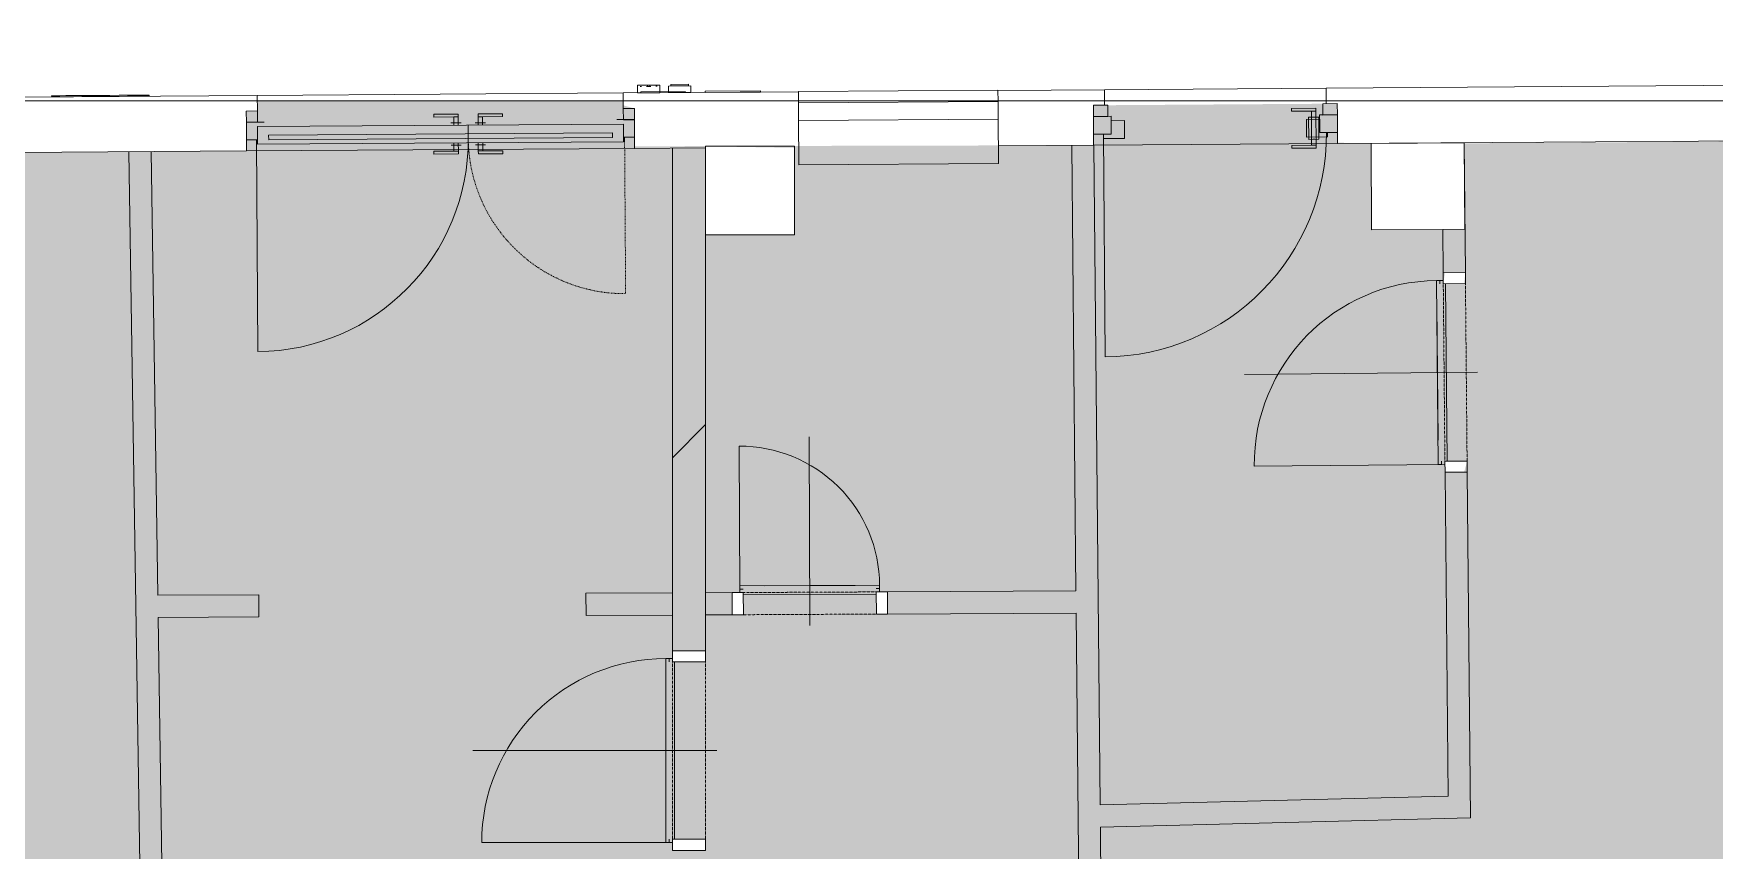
# Model space of a CAD drawing. Header units: millimetres. Extents: x 46521 to 257780, y -45352 to 20466.
# Drawn here: x 164156 to 171736, y -13752 to -10069 of the extents above; entities that cross this region are included whole.
import ezdxf

# ---------------------------------------------------------------- set-up
doc = ezdxf.new("R2010")
doc.units = ezdxf.units.MM
doc.linetypes.add('Čerchovaná se dvěma tečkami', pattern=[2.59, 1, -0.53, 0, -0.53, 0, -0.53])
doc.linetypes.add('Čárkovaná', pattern=[6.35, 3.175, -3.175])
for name, color, linetype, lineweight in [('A-DETL-GENF', 92, 'Continuous', 13), ('A-DETL-THIN', 151, 'Continuous', 13), ('A-DOOR', 31, 'Continuous', 13), ('A-DOOR-FRAM', 31, 'Continuous', 25), ('A-FLOR', 192, 'Continuous', 13), ('A-GENM', 13, 'Continuous', 13), ('A-GLAZ', 151, 'Continuous', 13), ('A-GLAZ-SILL', 1, 'Continuous', 9), ('A-WALL', 113, 'Continuous', 13), ('A-WALL-PATT', 111, 'Continuous', 35), ('S-COLS', 52, 'Continuous', 13)]:
    doc.layers.add(name, color=color, linetype=linetype, lineweight=lineweight)
pattern_1 = [(45, (128107, 0), (-4242.6, 4242.6), [])]
pattern_2 = [(45, (128107, 0), (-7184.2, 7184.2), []), (45, (130981, 0), (-7184.2, 7184.2), []), (45, (136728, 0), (-4310.5, 10058), [4064, -2032, 67.1, -1964.9])]

# ---------------------------------------------------------------- blocks, each defined once
blk = doc.blocks.new('DVERE_1k_oblozka - DD03_01_800x1970_koupelna-1549493-Mapka _ závislý 8')
at = {"layer": 'A-DOOR', "lineweight": 9}
for p, q in [((-415, 72.1), (-415, 932.1)), ((0, -127.9), (0, 972.1)), ((415, 102.1), (-415, 102.1)), ((-415, 102.1), (-415, 87.1)), ((-415, 87.1), (-400, 87.1)), ((305, 102.1), (-305, 102.1)), ((400, 87.1), (415, 87.1)), ((415, 87.1), (415, 102.1)), ((415, 102.1), (415, 72.1)), ((-400, 72.1), (-450, 72.1)), ((-450, 72.1), (-450, -77.9)), ((-400, -77.9), (-400, 72.1)), ((-400, 62.1), (400, 62.1)), ((450, 72.1), (400, 72.1)), ((400, 72.1), (400, -77.9)), ((450, -77.9), (450, 72.1)), ((-450, -77.9), (-400, -77.9)), ((400, -77.9), (450, -77.9))]:
    blk.add_line(p, q, dxfattribs=at)
at = {"layer": 'A-DOOR', "linetype": 'Čerchovaná se dvěma tečkami', "lineweight": 9}
for p, q in [((-400, 72.1), (400, 72.1)), ((-400, -77.9), (400, -77.9))]:
    blk.add_line(p, q, dxfattribs=at)
at = {"layer": 'A-DOOR', "lineweight": 9}
blk.add_arc((-415, 102.1), 830, 360, 90, dxfattribs=at)
at = {"layer": 'A-DOOR-FRAM', "lineweight": 9}
for p, q in [((-400, 72.1), (-450, 72.1)), ((-400, -77.9), (-400, 72.1)), ((400, 72.1), (400, -77.9)), ((400, 72.1), (450, 72.1)), ((-450, -77.9), (-400, -77.9)), ((450, -77.9), (400, -77.9))]:
    blk.add_line(p, q, dxfattribs=at)
blk = doc.blocks.new('OKNO_1k_nadsvetlik - OKNO_1k_nadsvetlik_900 x 1500-1969459-Mapka _ závislý 8')
at = {"layer": 'A-GLAZ', "lineweight": 9}
for p, q in [((-450, 126), (450, 126)), ((-450, 75), (-450, 126)), ((450, 126), (450, 75)), ((450, 75), (-450, 75)), ((-450, 75), (450, 75)), ((-450, -5), (-450, 75)), ((450, 75), (450, -5)), ((450, -5), (-450, -5))]:
    blk.add_line(p, q, dxfattribs=at)
blk = doc.blocks.new('parapet s nosem_vnitní - parapet s nosem_vnitní-V88-Mapka _ závislý 8')
at = {"layer": 'A-GENM', "lineweight": 9}
for p, q in [((-450, -190), (-450, 0)), ((450, 0), (450, -190)), ((-450, -190), (-450, -200)), ((-450, -200), (450, -200)), ((-450, -200), (450, -200)), ((450, -200), (450, -190))]:
    blk.add_line(p, q, dxfattribs=at)
blk = doc.blocks.new('DVERE_1k_oblozka - DD03_01_600x1970_koupelna-1549500-Mapka _ závislý 8')
at = {"layer": 'A-DOOR', "lineweight": 9}
for p, q in [((-315, 47.1), (-315, 707.1)), ((0, -102.9), (0, 747.1)), ((315, 77.1), (-315, 77.1)), ((-315, 77.1), (-315, 62.1)), ((205, 77.1), (-205, 77.1)), ((315, 62.1), (315, 77.1)), ((315, 77.1), (315, 47.1)), ((-300, 47.1), (-350, 47.1)), ((-350, 47.1), (-350, -52.9)), ((-315, 62.1), (-300, 62.1)), ((-300, -52.9), (-300, 47.1)), ((-300, 37.1), (300, 37.1)), ((300, 62.1), (315, 62.1)), ((350, 47.1), (300, 47.1)), ((300, 47.1), (300, -52.9)), ((350, -52.9), (350, 47.1)), ((-350, -52.9), (-300, -52.9)), ((300, -52.9), (350, -52.9))]:
    blk.add_line(p, q, dxfattribs=at)
at = {"layer": 'A-DOOR', "linetype": 'Čerchovaná se dvěma tečkami', "lineweight": 9}
for p, q in [((-300, 47.1), (300, 47.1)), ((-300, -52.9), (300, -52.9))]:
    blk.add_line(p, q, dxfattribs=at)
at = {"layer": 'A-DOOR', "lineweight": 9}
blk.add_arc((-315, 77.1), 630, 360, 90, dxfattribs=at)
at = {"layer": 'A-DOOR-FRAM', "lineweight": 9}
for p, q in [((-300, 47.1), (-350, 47.1)), ((-300, -52.9), (-300, 47.1)), ((300, 47.1), (300, -52.9)), ((300, 47.1), (350, 47.1)), ((-350, -52.9), (-300, -52.9)), ((350, -52.9), (300, -52.9))]:
    blk.add_line(p, q, dxfattribs=at)
blk = doc.blocks.new('OKNO_dvere vchod_2kvstuphlav - ON09_21_vstupni dvere obj_1750_2400_OO_Al-2030626-Mapka _ závislý 8')
at = {"layer": 'A-GLAZ', "lineweight": 9}
for p, q in [((-990.3, 55), (-1040.3, 55)), ((-1040.3, 55), (-1040.3, 4)), ((-960.3, 5), (-1040.3, 5)), ((-1040.3, 5), (-1040.3, -75)), ((-1040.3, 4), (-990.3, 4)), ((-990.3, 4), (-990.3, 55)), ((-195.3, 35), (-85.3, 35)), ((-85.3, 35), (-195.3, 35)), ((-195.3, 22), (-195.3, 35)), ((-195.3, 35), (-195.3, 22)), ((-195.3, 22), (-85.3, 22)), ((-85.3, 22), (-195.3, 22)), ((-105.3, 22), (-105.3, -15)), ((-85.3, 22), (-105.3, 22)), ((-85.3, 22), (-105.3, 22)), ((-85.3, 35), (-85.3, 22)), ((-85.3, 35), (-85.3, 22)), ((-85.3, -15), (-85.3, 22)), ((114.7, 35), (4.7, 35)), ((4.7, 35), (114.7, 35)), ((4.7, 22), (4.7, 35)), ((4.7, 22), (4.7, 35)), ((114.7, 22), (4.7, 22)), ((4.7, 22), (114.7, 22)), ((4.7, 22), (4.7, -15)), ((24.7, 22), (4.7, 22)), ((24.7, 22), (4.7, 22)), ((24.7, -15), (24.7, 22)), ((114.7, 35), (114.7, 22)), ((114.7, 22), (114.7, 35)), ((709.7, 5), (629.7, 5)), ((709.7, 55), (659.7, 55)), ((659.7, 55), (659.7, 4)), ((659.7, 4), (709.7, 4)), ((709.7, 4), (709.7, 55)), ((709.7, -75), (709.7, 5)), ((-1040.3, -75), (-990.3, -75)), ((-995.3, -75), (-995.3, -95)), ((-995.3, -75), (-995.3, -1030)), ((-990.3, -95), (-990.3, -15)), ((659.7, -15), (-990.3, -15)), ((-940.3, -55), (-940.3, -75)), ((609.7, -55), (-940.3, -55)), ((-940.3, -75), (609.7, -75)), ((-72.3, -5), (-118.3, -5)), ((-72.3, -5), (-118.3, -5)), ((-72.3, -5), (-118.3, -5)), ((-72.3, -5), (-118.3, -5)), ((-99.3, -5), (-91.3, -5)), ((-99.3, -5), (-91.3, -5)), ((-40.3, -95), (-40.3, -15)), ((37.7, -5), (-8.3, -5)), ((37.7, -5), (-8.3, -5)), ((37.7, -5), (-8.3, -5)), ((37.7, -5), (-8.3, -5)), ((10.7, -5), (18.7, -5)), ((10.7, -5), (18.7, -5)), ((609.7, -75), (609.7, -55)), ((659.7, -95), (659.7, -15)), ((659.7, -75), (709.7, -75)), ((664.7, -95), (664.7, -75)), ((-990.3, -95), (659.7, -95)), ((-195.3, -132), (-85.3, -132)), ((-85.3, -132), (-195.3, -132)), ((-195.3, -132), (-195.3, -145)), ((-195.3, -145), (-195.3, -132)), ((-195.3, -145), (-85.3, -145)), ((-85.3, -145), (-195.3, -145)), ((-118.3, -105), (-72.3, -105)), ((-118.3, -105), (-72.3, -105)), ((-118.3, -105), (-72.3, -105)), ((-118.3, -105), (-72.3, -105)), ((-105.3, -95), (-105.3, -132)), ((-105.3, -132), (-85.3, -132)), ((-105.3, -132), (-85.3, -132)), ((-91.3, -105), (-99.3, -105)), ((-91.3, -105), (-99.3, -105)), ((-85.3, -132), (-85.3, -95)), ((-85.3, -132), (-85.3, -145)), ((-85.3, -132), (-85.3, -145)), ((-8.3, -105), (37.7, -105)), ((-8.3, -105), (37.7, -105)), ((-8.3, -105), (37.7, -105)), ((-8.3, -105), (37.7, -105)), ((4.7, -95), (4.7, -132)), ((114.7, -132), (4.7, -132)), ((4.7, -132), (114.7, -132)), ((4.7, -145), (4.7, -132)), ((4.7, -145), (4.7, -132)), ((4.7, -132), (24.7, -132)), ((4.7, -132), (24.7, -132)), ((114.7, -145), (4.7, -145)), ((4.7, -145), (114.7, -145)), ((18.7, -105), (10.7, -105)), ((18.7, -105), (10.7, -105)), ((24.7, -132), (24.7, -95)), ((114.7, -145), (114.7, -132)), ((114.7, -132), (114.7, -145))]:
    blk.add_line(p, q, dxfattribs=at)
at = {"layer": 'A-GLAZ', "linetype": 'Čárkovaná', "lineweight": 9}
blk.add_line((664.7, -75), (664.7, -780), dxfattribs=at)
at = {"layer": 'A-GLAZ', "lineweight": 9}
blk.add_arc((-995.3, -75), 955, 270, 360, dxfattribs=at)
at = {"layer": 'A-GLAZ', "linetype": 'Čárkovaná', "lineweight": 9}
blk.add_arc((664.7, -75), 705, 180, 270, dxfattribs=at)
at = {"layer": 'A-GLAZ-SILL'}
blk.add_line((-1040.3, -125), (709.7, -125), dxfattribs=at)
blk = doc.blocks.new('OKNO_dvere vchod_1k_nadsvetlik - vstupni dvere 1100_2435 2 2-1390910-Mapka _ závislý 8')
at = {"layer": 'A-GLAZ', "lineweight": 9}
for p, q in [((-975.3, 55), (-1040.3, 55)), ((-1040.3, 55), (-1040.3, 4)), ((-1040.3, 5), (-1040.3, -75)), ((-960.3, 5), (-1040.3, 5)), ((-1040.3, 4), (-975.3, 4)), ((-975.3, 4), (-975.3, 55)), ((-960.3, -75), (-960.3, 5)), ((-147.3, 35), (-37.3, 35)), ((-37.3, 35), (-147.3, 35)), ((-147.3, 22), (-147.3, 35)), ((-147.3, 35), (-147.3, 22)), ((-147.3, 22), (-37.3, 22)), ((-37.3, 22), (-147.3, 22)), ((-57.3, 22), (-57.3, -132)), ((-37.3, 22), (-57.3, 22)), ((-37.3, 22), (-57.3, 22)), ((-37.3, 35), (-37.3, 22)), ((-37.3, 35), (-37.3, 22)), ((-37.3, -132), (-37.3, 22)), ((59.7, 5), (-20.3, 5)), ((-20.3, 5), (-20.3, -75)), ((59.7, 55), (-5.3, 55)), ((-5.3, 55), (-5.3, 4)), ((-5.3, 4), (59.7, 4)), ((59.7, 4), (59.7, 55)), ((59.7, -75), (59.7, 5)), ((-1040.3, -75), (-960.3, -75)), ((-995.3, -75), (-995.3, -1080)), ((-960.4, -75), (-995.3, -75)), ((-995.3, -75), (-995.3, -95)), ((-960.3, -15), (-960.4, -75)), ((-900.3, -15), (-960.3, -15)), ((-900.3, -95), (-900.3, -15)), ((-20.3, -15), (-80.3, -15)), ((-80.3, -15), (-80.3, -95)), ((-70.3, -5), (-70.3, -105)), ((-24.3, -5), (-70.3, -5)), ((-24.3, -5), (-70.3, -5)), ((-24.3, -5), (-70.3, -5)), ((-24.3, -5), (-70.3, -5)), ((-51.3, -5), (-43.3, -5)), ((-51.3, -5), (-43.3, -5)), ((-24.3, -105), (-24.3, -5)), ((-20.3, -75), (-20.3, -15)), ((14.7, -75), (-20.3, -75)), ((-20.3, -75), (59.7, -75)), ((14.7, -95), (14.7, -75)), ((-995.3, -95), (-900.3, -95)), ((-147.3, -132), (-37.3, -132)), ((-37.3, -132), (-147.3, -132)), ((-147.3, -132), (-147.3, -145)), ((-147.3, -145), (-147.3, -132)), ((-147.3, -145), (-37.3, -145)), ((-37.3, -145), (-147.3, -145)), ((-80.3, -95), (14.7, -95)), ((-70.3, -105), (-24.3, -105)), ((-70.3, -105), (-24.3, -105)), ((-70.3, -105), (-24.3, -105)), ((-70.3, -105), (-24.3, -105)), ((-57.3, -132), (-37.3, -132)), ((-57.3, -132), (-37.3, -132)), ((-43.3, -105), (-51.3, -105)), ((-43.3, -105), (-51.3, -105)), ((-37.3, -132), (-37.3, -145)), ((-37.3, -132), (-37.3, -145)), ((-24.3, -105), (-24.3, -76.3))]:
    blk.add_line(p, q, dxfattribs=at)
blk.add_arc((-995.3, -75), 1005, 270, 0, dxfattribs=at)
at = {"layer": 'A-GLAZ-SILL'}
blk.add_line((-1040.3, -125), (59.7, -125), dxfattribs=at)
blk = doc.blocks.new('Číslo popisné - ČP 4-1807394-Mapka _ závislý 8')
at = {"layer": 'A-GENM', "color": 21, "lineweight": 9}
for p, q in [((225, -125), (25, -125)), ((25, -125), (225, -125)), ((25, -125), (25, -130)), ((25, -125), (25, -130)), ((225, -130), (25, -130)), ((25, -130), (225, -130)), ((225, -130), (225, -125)), ((225, -125), (225, -130))]:
    blk.add_line(p, q, dxfattribs=at)
blk = doc.blocks.new('Číslo popisné 2 - ČP 1324-1807511-Mapka _ závislý 8')
at = {"layer": 'A-GENM', "color": 21, "lineweight": 9}
for p, q in [((275, -125), (25, -125)), ((25, -125), (275, -125)), ((25, -125), (25, -130)), ((25, -125), (25, -130)), ((275, -130), (25, -130)), ((25, -130), (275, -130)), ((275, -130), (275, -125)), ((275, -125), (275, -130))]:
    blk.add_line(p, q, dxfattribs=at)
blk = doc.blocks.new('Vypínač_venkovní - Typ 1-1807905-Mapka _ závislý 8')
at = {"layer": 'A-GENM', "color": 21, "lineweight": 9}
for p, q in [((25, 155), (125, 155)), ((125, 155), (25, 155)), ((25, 155), (25, 125)), ((25, 125), (25, 155)), ((35, 162), (35, 155)), ((35, 162), (35, 155)), ((115, 162), (35, 162)), ((35, 155), (115, 155)), ((115, 155), (35, 155)), ((115, 155), (115, 162)), ((115, 155), (115, 162)), ((125, 125), (125, 155)), ((125, 125), (125, 155)), ((25, 125), (125, 125)), ((125, 125), (25, 125))]:
    blk.add_line(p, q, dxfattribs=at)
blk = doc.blocks.new('Venkovní_zámek - Typ 1-1807838-Mapka _ závislý 8')
at = {"layer": 'A-GENM', "color": 21, "lineweight": 9}
for p, q in [((25, 159), (125, 159)), ((125, 159), (25, 159)), ((25, 159), (25, 125)), ((25, 125), (25, 159)), ((37, 159), (43, 159)), ((37, 159), (43, 159)), ((43, 154), (37, 154)), ((43, 154), (37, 154)), ((65, 159), (85, 159)), ((85, 154), (65, 154)), ((70, 159), (80, 159)), ((70, 159), (70, 154)), ((80, 154), (70, 154)), ((80, 154), (80, 159)), ((107, 159), (113, 159)), ((107, 159), (113, 159)), ((113, 154), (107, 154)), ((113, 154), (107, 154)), ((125, 125), (125, 159)), ((125, 125), (125, 159)), ((25, 125), (125, 125)), ((125, 125), (25, 125))]:
    blk.add_line(p, q, dxfattribs=at)
blk = doc.blocks.new('Úřad_městské_části_Praha_11 - Typ 1-1807749-Mapka _ závislý 8')
at = {"layer": 'A-GENM', "color": 21, "lineweight": 9}
for p, q in [((-95, 130), (-95, 125)), ((345, 125), (345, 130))]:
    blk.add_line(p, q, dxfattribs=at)
at = {"layer": 'A-GENM', "color": 21, "lineweight": 9, "flags": 128}
for points in [[(125, 130), (82.1, 130), (40.8, 130), (2.8, 130), (-30.6, 130), (-57.9, 130), (-78.3, 130), (-90.8, 130), (-95, 130), (-90.8, 130), (-78.3, 130), (-57.9, 130), (-30.6, 130), (2.8, 130), (40.8, 130), (82.1, 130), (125, 130)], [(125, 125), (82.1, 125), (40.8, 125), (2.8, 125), (-30.6, 125), (-57.9, 125), (-78.3, 125), (-90.8, 125), (-95, 125), (-90.8, 125), (-78.3, 125), (-57.9, 125), (-30.6, 125), (2.8, 125), (40.8, 125), (82.1, 125), (125, 125)], [(125, 130), (167.9, 130), (209.2, 130), (247.2, 130), (280.6, 130), (307.9, 130), (328.3, 130), (340.8, 130), (345, 130), (340.8, 130), (328.3, 130), (307.9, 130), (280.6, 130), (247.2, 130), (209.2, 130), (167.9, 130), (125, 130)], [(125, 125), (167.9, 125), (209.2, 125), (247.2, 125), (280.6, 125), (307.9, 125), (328.3, 125), (340.8, 125), (345, 125), (340.8, 125), (328.3, 125), (307.9, 125), (280.6, 125), (247.2, 125), (209.2, 125), (167.9, 125), (125, 125)]]:
    blk.add_lwpolyline(points, dxfattribs=at)
blk = doc.blocks.new('DVERE_1k_oblozka - DD03_01_800x1970_koupelna-V181-Mapka _ závislý 8')
at = {"layer": 'A-DOOR', "lineweight": 9}
for p, q in [((0, -102.9), (0, 947.1)), ((-415, 47.1), (-415, 907.1)), ((415, 77.1), (-415, 77.1)), ((-415, 77.1), (-415, 62.1)), ((305, 77.1), (-305, 77.1)), ((415, 62.1), (415, 77.1)), ((415, 77.1), (415, 62.1)), ((415, 77.1), (415, 47.1)), ((-400, 47.1), (-450, 47.1)), ((-450, 47.1), (-450, -52.9)), ((-415, 62.1), (-400, 62.1)), ((-400, 62.1), (-415, 62.1)), ((-400, -52.9), (-400, 47.1)), ((-400, 37.1), (400, 37.1)), ((400, 62.1), (415, 62.1)), ((450, 47.1), (400, 47.1)), ((400, 47.1), (400, -52.9)), ((450, -52.9), (450, 47.1)), ((-450, -52.9), (-400, -52.9)), ((400, -52.9), (450, -52.9))]:
    blk.add_line(p, q, dxfattribs=at)
at = {"layer": 'A-DOOR', "linetype": 'Čerchovaná se dvěma tečkami', "lineweight": 9}
for p, q in [((-400, 47.1), (400, 47.1)), ((-400, -52.9), (400, -52.9))]:
    blk.add_line(p, q, dxfattribs=at)
at = {"layer": 'A-DOOR', "lineweight": 9}
blk.add_arc((-415, 77.1), 830, 360, 90, dxfattribs=at)
at = {"layer": 'A-DOOR-FRAM', "lineweight": 9}
for p, q in [((-400, 47.1), (-450, 47.1)), ((-400, -52.9), (-400, 47.1)), ((400, 47.1), (400, -52.9)), ((400, 47.1), (450, 47.1)), ((-450, -52.9), (-400, -52.9)), ((450, -52.9), (400, -52.9))]:
    blk.add_line(p, q, dxfattribs=at)

msp = doc.modelspace()

# ---------------------------------------------------------------- hatches: boundary and pattern name
at = {"layer": 'A-DETL-GENF', "lineweight": 9}
h = msp.add_hatch(color=1, dxfattribs=at)
h.paths.add_polyline_path([(126821.7, -28962.3), (126821.7, -27933.8), (126651.7, -27933.8), (126651.7, -28962.3)])
h.paths.add_polyline_path([(139476.7, -28962.3), (144866.4, -28962.3), (144866.4, -27933.8), (139476.7, -27933.8), (139476.7, -28352.9)])
h.paths.add_polyline_path([(127071.7, -28962.3), (139176.7, -28962.3), (139176.7, -27933.8), (132916.7, -27933.8), (132916.7, -27115.5), (133056.7, -27115.5), (133056.7, -26157.5), (126901.7, -26157.5), (126901.7, -27300), (127356.7, -27300), (127356.7, -27933.8), (127071.7, -27933.8), (127071.7, -28937.8)])
h.paths.add_polyline_path([(173149.2, -17205.8), (173149.2, -17200.8), (172849.2, -17205.8)])
h.paths.add_polyline_path([(170141.2, -17205.8), (169331.6, -17205.8), (169331.6, -17625.8), (168931.6, -17625.8), (168931.6, -17205.8), (167186.6, -17205.8), (167186.6, -16585.8), (167586.6, -16585.8), (167586.6, -16955.8), (170219.2, -16955.8), (170219.2, -16555.8), (170619.2, -16555.8), (170619.2, -16955.8), (170461.2, -17200.8), (170141.2, -17200.8)])
h.paths.add_polyline_path([(170461.2, -17205.8), (170461.2, -17520.8), (170141.2, -17520.8), (170141.2, -17205.8), (170219.2, -17205.8)])
h.paths.add_polyline_path([(155740.7, -28812.5), (156955.8, -28812.5), (156955.8, -28417.5), (157355.8, -28417.5), (157355.8, -28812.5), (162950.4, -28812.5), (162950.4, -28514.7), (163050.4, -28514.7), (163050.4, -27156.7), (169370.7, -27156.7), (169370.7, -22765.8), (168955.7, -22765.8), (168955.7, -22732.3), (168866, -22732.3), (168866, -22382.3), (169370.7, -22365.8), (169370.7, -19232.3), (169620.7, -19232.3), (169620.7, -19829.6), (171710.7, -19829.6), (171710.7, -19579.6), (171760.7, -19579.6), (171760.7, -19829.6), (172560.7, -19829.6), (172560.7, -19579.6), (172610.7, -19579.6), (172610.7, -19829.6), (176844.2, -19829.6), (176844.2, -17205.8), (175896.7, -17205.8), (175896.7, -17500.8), (175596.7, -17500.8), (175596.7, -17205.8), (173149.2, -17205.8), (173149.2, -17500.8), (172849.2, -17500.8), (172849.2, -17205.8), (170464.3, -17200.8), (170619.2, -16955.8), (176194.2, -16955.8), (176194.2, -16583.6), (176594.2, -16583.6), (176594.2, -10920.5), (176194.2, -10920.5), (176194.2, -10523.2), (170607.2, -10563.9), (170607.2, -10951), (170189.8, -10951.7), (170187.2, -10563.9), (170036.4, -10561), (170035.2, -10384.9), (168935.2, -10392.4), (168935.2, -10572.4), (166866.4, -10577.1), (166865.3, -10406.4), (166815.2, -10392.4), (166814.8, -10372.1), (165165, -10372.1), (165164.8, -10417.9), (165115.3, -10418.2), (165116.5, -10598.2), (161594.2, -10622.1), (161594.2, -11022.1), (161194.2, -11022.1), (161194.2, -16631.1), (161614.2, -16631.1), (161614.2, -17172.1), (161194.2, -17172.1), (161194.2, -17584.7), (157386, -17584.7), (157386, -17934.7), (156886, -17934.7), (156886, -17584.7), (151717.4, -17584.7), (151717.4, -18004.7), (151317.4, -18004.7), (151317.4, -16843.3), (150917.4, -16829.6), (150917.4, -16443.3), (151317.4, -16443.3), (151317.4, -12505.8), (151632.7, -12489.6), (151667.4, -12480.8), (151667.4, -17334.7), (151732.4, -17334.7), (151732.4, -4240.9), (151667.4, -4240.9), (151667.4, -11625.8), (151567.4, -11605.8), (151317.4, -11605.8), (151317.4, -10845.8), (150982.4, -10845.8), (150982.4, -10445.8), (151317.4, -10445.8), (151317.4, -4686.1), (150982.4, -4686.1), (150982.4, -4286.1), (151317.4, -4286.1), (151317.4, -4240.9), (144909.8, -4240.9), (144909.8, -4286.1), (145234.8, -4286.1), (145234.8, -4686.1), (144909.8, -4686.1), (144909.8, -10445.8), (145234.8, -10445.8), (145234.8, -10845.8), (144909.8, -10845.8), (144909.8, -16143.3), (145334.5, -16143.3), (145334.5, -16843.3), (144934.5, -16843.3), (144934.5, -16443.3), (139339.2, -16443.3), (139339.2, -16843.3), (138939.2, -16843.3), (138939.2, -16443.3), (133364.2, -16443.3), (133364.2, -16143.3), (134199.9, -16140.2), (134199.9, -15478.3), (134539.9, -15478.3), (134539.9, -9908.2), (134129.9, -9908.2), (134129.9, -9358.2), (134539.9, -9358.2), (134539.9, -6966.2), (134109.9, -6966.2), (134109.9, -6451.2), (134539.9, -6451.2), (134539.9, -886.8), (134007.1, -886.8), (134007.1, -431.8), (128554.9, -431.8), (128554.9, -871.8), (128119.9, -890.9), (128119.9, -6443.2), (128539.9, -6443.2), (128539.9, -6963.2), (128119.9, -6963.2), (128119.9, -9340.2), (128554.9, -9340.2), (128554.9, -9908.2), (128119.9, -9908.2), (128119.9, -14351.8), (127764.9, -14357.8), (127764.9, -15446.9), (127788.9, -15451.8), (127789.9, -15451.8), (128574.9, -15451.8), (128574.9, -16130), (130868, -16130), (130868, -15402.4), (131323, -15402.4), (131323, -16140), (131413, -16143.3), (131413, -16430), (127316.7, -16430), (127316.7, -16830), (126901.7, -16830), (126901.7, -21265), (127316.7, -21265), (127316.7, -21665), (126901.7, -21665), (126921.3, -25857.5), (133356.7, -25857.5), (133356.7, -27683.8), (138956.7, -27683.8), (138956.7, -27206.6), (139356.7, -27206.6), (139356.7, -27683.8), (144953.5, -27683.8), (144953.5, -27206.6), (145353.5, -27206.6), (145353.5, -24339.4), (145603.5, -24339.4), (145603.5, -25069.4), (146143.5, -25069.4), (146143.5, -25319.4), (147043.5, -25319.4), (147043.5, -25069.4), (149233.5, -25069.4), (149233.5, -25319.4), (150118.5, -25319.4), (150133.5, -25069.4), (150709.6, -25069.4), (150709.6, -22482.5), (151059.6, -22482.5), (151059.6, -22392.5), (151459.6, -22392.5), (151459.6, -22812.5), (151059.6, -22812.5), (151059.6, -28412.5), (151404.6, -28412.5), (151404.6, -28812.5), (154713.7, -28812.5)])
h.paths.add_polyline_path([(159850.4, -24342.5), (159850.4, -24292.5), (159950.4, -24292.5), (159950.4, -24342.5)])
h.paths.add_polyline_path([(139356.7, -24274.3), (139256.7, -24274.3), (139256.7, -24224.3), (139356.7, -24224.3)])
h.paths.add_polyline_path([(159850.4, -23492.5), (159850.4, -23442.5), (159950.4, -23442.5), (159950.4, -23492.5)])
h.paths.add_polyline_path([(139356.7, -23424.3), (139256.7, -23424.3), (139256.7, -23374.3), (139356.7, -23374.3)])
h.paths.add_polyline_path([(152503.5, -22812.5), (152453.5, -22812.5), (152453.5, -22712.5), (152503.5, -22712.5)])
h.paths.add_polyline_path([(151632.7, -22812.5), (151603.5, -22812.5), (151603.5, -22712.5), (151653.5, -22712.5), (151653.5, -22812.5)])
h.paths.add_polyline_path([(155223.5, -22812.5), (155223.5, -22712.5), (155273.5, -22712.5), (155273.5, -22812.5)])
h.paths.add_polyline_path([(156123.5, -22812.5), (156073.5, -22812.5), (156073.5, -22712.5), (156123.5, -22712.5)])
h.paths.add_polyline_path([(157650.4, -22812.5), (157650.4, -22712.5), (157700.4, -22712.5), (157700.4, -22812.5)])
h.paths.add_polyline_path([(160070.4, -22812.5), (160020.4, -22812.5), (160020.4, -22712.5), (160070.4, -22712.5)])
h.paths.add_polyline_path([(160870.4, -22812.5), (160870.4, -22712.5), (160920.4, -22712.5), (160920.4, -22812.5)])
h.paths.add_polyline_path([(158500.4, -22812.5), (158500.4, -22712.5), (158550.4, -22712.5), (158550.4, -22812.5)])
h.paths.add_polyline_path([(145416.4, -22802.5), (145016.4, -22802.5), (145016.4, -22382.5), (145416.4, -22382.5)])
h.paths.add_polyline_path([(163295.4, -22732.3), (162795.4, -22732.3), (162795.4, -22382.3), (163295.4, -22382.3), (163295.4, -22532.3)])
h.paths.add_polyline_path([(161897.9, -22719.8), (161897.9, -22544.8), (162122.9, -22544.8), (162122.9, -22719.8)])
h.paths.add_polyline_path([(157386, -22712.5), (156886, -22712.5), (156886, -22362.5), (157386, -22362.5)])
h.paths.add_polyline_path([(163579.7, -22532.3), (163529.7, -22532.3), (163529.7, -22382.3), (163579.7, -22382.3)])
h.paths.add_polyline_path([(164429.7, -22532.3), (164379.7, -22532.3), (164379.7, -22382.3), (164429.7, -22382.3)])
h.paths.add_polyline_path([(130106.1, -22425), (130006.1, -22425), (130006.1, -22375), (130106.1, -22375)])
h.paths.add_polyline_path([(133256.7, -21665), (132916.7, -21665), (132916.7, -21265), (133356.7, -21265), (133356.7, -21665)])
h.paths.add_polyline_path([(134777.9, -21599.6), (134727.9, -21599.6), (134727.9, -21499.6), (134777.9, -21499.6), (134777.9, -21540.3)])
h.paths.add_polyline_path([(138657.9, -21599.6), (138657.9, -21499.6), (138707.9, -21499.6), (138707.9, -21599.6)])
h.paths.add_polyline_path([(137807.9, -21599.6), (137807.9, -21499.6), (137857.9, -21499.6), (137857.9, -21599.6)])
h.paths.add_polyline_path([(135577.9, -21599.6), (135577.9, -21499.6), (135627.9, -21499.6), (135627.9, -21599.6)])
h.paths.add_polyline_path([(130106.1, -21575), (130006.1, -21575), (130006.1, -21525), (130106.1, -21540.3)])
h.paths.add_polyline_path([(139256.7, -21562), (138974.9, -21540.3), (138974.9, -21212), (139474.9, -21212), (139470.6, -21562), (139356.7, -21562)])
h.paths.add_polyline_path([(131706.7, -21415), (131706.7, -21265), (131756.7, -21265), (131756.7, -21415)])
h.paths.add_polyline_path([(132556.7, -21415), (132556.7, -21265), (132606.7, -21265), (132606.7, -21415)])
h.paths.add_polyline_path([(150379.6, -21322.5), (150329.6, -21322.5), (150329.6, -21222.5), (150379.6, -21222.5)])
h.paths.add_polyline_path([(150979.6, -21322.5), (150979.6, -21222.5), (151029.6, -21222.5), (151029.6, -21322.5)])
h.paths.add_polyline_path([(131413, -20900), (131263, -20900), (131263, -20850), (131413, -20850)])
h.paths.add_polyline_path([(160061.7, -20879.4), (160062.2, -20729.2), (160112.2, -20729.2), (160111.7, -20879.4), (160061.7, -20879.2)])
h.paths.add_polyline_path([(159111.7, -20875.6), (159112.3, -20725.4), (159162.3, -20725.4), (159161.7, -20875.6), (159111.7, -20875.4)])
h.paths.add_polyline_path([(156220.8, -20863.9), (156170.8, -20863.7), (156171.4, -20713.7), (156221.4, -20713.9), (156220.8, -20863.7)])
h.paths.add_polyline_path([(155270.8, -20860.1), (155220.8, -20859.9), (155221.4, -20709.9), (155271.4, -20710.1), (155270.8, -20859.9)])
h.paths.add_polyline_path([(154053.2, -20705.3), (153753.2, -20704.1), (153753.2, -19936.3), (154053.2, -19936.3), (154053.2, -20036.3)])
h.paths.add_polyline_path([(152890.5, -20237.4), (152840.5, -20235.7), (152844, -20135.8), (152894, -20137.5), (152890.6, -20235.7)])
h.paths.add_polyline_path([(152041, -20207.8), (151991.1, -20206), (151994.6, -20106.1), (152044.5, -20107.8), (152041.1, -20206)])
h.paths.add_polyline_path([(131413, -20050), (131263, -20050), (131263, -20000), (131413, -20000)])
h.paths.add_polyline_path([(135877.1, -19675.3), (135876.5, -19525.3), (135926.5, -19525.3), (135927.1, -19675.1)])
h.paths.add_polyline_path([(136727.1, -19672.1), (136726.5, -19522.1), (136776.5, -19522.1), (136777.1, -19671.9)])
h.paths.add_polyline_path([(140092.9, -19659.3), (140092.9, -19509.3), (140142.3, -19509.2), (140142.3, -19659.2)])
h.paths.add_polyline_path([(140942.9, -19656.1), (140942.9, -19506.1), (140992.3, -19505.9), (140992.3, -19655.9)])
h.paths.add_polyline_path([(141942.4, -19543.3), (141642.4, -19543.3), (141642.4, -19143.3), (141942.4, -19143.3), (141942.4, -19503.5)])
h.paths.add_polyline_path([(148938.5, -19336.3), (148838.5, -19336.3), (148838.5, -19286.3), (148938.5, -19286.3)])
h.paths.add_polyline_path([(169060.7, -19232.3), (169010.7, -19232.3), (169010.7, -19132.3), (169060.7, -19132.3)])
h.paths.add_polyline_path([(168160.7, -19232.3), (168160.7, -19132.3), (168210.7, -19132.3), (168210.7, -19232.3)])
h.paths.add_polyline_path([(146014.3, -19013.3), (145964.3, -19013.3), (145964.3, -18913.3), (146014.3, -18913.3)])
h.paths.add_polyline_path([(145164.3, -19013.3), (145114.3, -19013.3), (145114.3, -18913.3), (145164.3, -18913.3)])
h.paths.add_polyline_path([(143392.4, -19013.3), (143392.4, -18913.3), (143442.4, -18913.3), (143442.4, -19013.3), (143416.5, -19013.3)])
h.paths.add_polyline_path([(144142.4, -19013.3), (144142.4, -18913.3), (144192.4, -18913.3), (144192.4, -19013.3)])
h.paths.add_polyline_path([(151133.2, -18846.3), (151133.2, -18746.3), (151183.2, -18746.3), (151183.2, -18846.3)])
h.paths.add_polyline_path([(150483.2, -18846.3), (150483.2, -18746.3), (150533.2, -18746.3), (150533.2, -18846.3)])
h.paths.add_polyline_path([(148838.5, -18686.3), (148838.5, -18636.3), (148938.5, -18636.3), (148938.5, -18686.3)])
h.paths.add_polyline_path([(149578.6, -18186.3), (149307.4, -18186.3), (149307.4, -16779.6), (149607.4, -16779.6), (149607.4, -18186.3)])
h.paths.add_polyline_path([(163322.3, -17972.1), (162912.3, -17972.1), (162912.3, -17272.1), (163322.3, -17272.1), (163322.3, -17584.7)])
h.paths.add_polyline_path([(162022.3, -17272.1), (161972.3, -17272.1), (161972.3, -17172.1), (162022.3, -17172.1)])
h.paths.add_polyline_path([(162822.3, -17272.1), (162822.3, -17172.1), (162872.3, -17172.1), (162872.3, -17272.1)])
h.paths.add_polyline_path([(175896.7, -17205.8), (175896.7, -17200.8), (175596.7, -17205.8)])
h.paths.add_polyline_path([(133264.2, -16843.3), (132929.2, -16843.3), (132929.2, -16143.3), (133279.2, -16143.3), (133279.2, -16843.3)])
h.paths.add_polyline_path([(147736.5, -15761.9), (147636.5, -15761.9), (147636.5, -15711.9), (147736.5, -15711.9)])
h.paths.add_polyline_path([(149964, -15761.9), (149964, -15711.9), (150064, -15711.9), (150064, -15761.9)])
h.paths.add_polyline_path([(131322.9, -15384.9), (131323, -15334.9), (131422.9, -15334.9), (131422.9, -15384.9), (131323, -15384.9)])
h.paths.add_polyline_path([(149964, -15111.9), (149964, -15061.9), (150064, -15061.9), (150064, -15111.9)])
h.paths.add_polyline_path([(147636.5, -15111.9), (147636.5, -15061.9), (147736.5, -15061.9), (147736.5, -15111.9)])
h.paths.add_polyline_path([(147636.5, -14851.9), (147636.5, -14801.9), (147736.5, -14801.9), (147736.5, -14851.9)])
h.paths.add_polyline_path([(149964, -14750.1), (149964, -14700.1), (150064, -14700.1), (150064, -14750.1)])
h.paths.add_polyline_path([(131422.9, -14534.9), (131322.9, -14534.9), (131322.9, -14484.9), (131422.9, -14484.9)])
h.paths.add_polyline_path([(147736.5, -14201.9), (147636.5, -14201.9), (147636.5, -14151.9), (147736.5, -14151.9)])
h.paths.add_polyline_path([(149964, -14100.1), (149964, -14050.1), (150064, -14050.1), (150064, -14100.1)])
h.paths.add_polyline_path([(167036.6, -13752.1), (167036.6, -13702.1), (167186.6, -13702.1), (167186.6, -13752.1)])
h.paths.add_polyline_path([(167186.6, -12902.1), (167036.6, -12902.1), (167036.6, -12852.1), (167186.6, -12852.1)])
h.paths.add_polyline_path([(167306.6, -12689.7), (167306.6, -12589.7), (167356.2, -12589.4), (167356.2, -12689.4)])
h.paths.add_polyline_path([(167956.6, -12686.6), (167956.1, -12586.6), (168006.1, -12586.6), (168006.6, -12686.3)])
h.paths.add_polyline_path([(170520.9, -12047.2), (170520.5, -11997.2), (170620.5, -11997.2), (170607.2, -12046.4)])
h.paths.add_polyline_path([(148934.1, -11479.2), (148934.1, -11379.2), (148984.1, -11379.2), (148984.1, -11479.2)])
h.paths.add_polyline_path([(148134.1, -11479.2), (148084.1, -11479.2), (148084.1, -11379.2), (148134.1, -11379.2)])
h.paths.add_polyline_path([(170513.1, -11197.2), (170520.5, -11147.2), (170612.6, -11147.2), (170607.2, -11196.4), (170520.5, -11197.2)])
h.paths.add_polyline_path([(132719.9, -11177.1), (132719.9, -11127.1), (132819.7, -11126.7), (132817.1, -11176.7)])
h.paths.add_polyline_path([(167586.6, -10977.1), (167186.6, -10977.1), (167186.6, -10577.1), (167586.6, -10584.2)])
h.paths.add_polyline_path([(132717.1, -10327.1), (132717.1, -10277.1), (132816.9, -10276.7), (132816.9, -10326.7)])
h.paths.add_polyline_path([(132702.9, -6045), (132702.9, -5995), (132802.7, -5994.7), (132802.7, -6044.7)])
h.paths.add_polyline_path([(132700.1, -5195), (132700.1, -5145), (132799.9, -5144.7), (132799.9, -5194.7)])
h.paths.add_polyline_path([(133849.9, -3625), (133849.9, -3525), (133899.9, -3525), (133899.9, -3625)])
h.paths.add_polyline_path([(133049.9, -3625), (132999.9, -3625), (132999.9, -3525), (133049.9, -3525)])
at = {"layer": 'A-WALL-PATT', "lineweight": 9}
h = msp.add_hatch(dxfattribs=at)
h.set_pattern_fill('FP_134', color=256, angle=45, style=0, pattern_type=2)
h.set_pattern_definition([(225.39, (166145.6, -10341), (5786, -5708.3), []), (180.388, (157006, -13095.4), (-5708.3, -5786.2), [1016, -10478.7]), (225.39, (155990, -13102), (5786, -5708.3), [1016, -7112]), (270.388, (155276.6, -13825.5), (5786.2, -5708.3), [1016, -10478.7]), (315.39, (155283.5, -14841.5), (5708.3, 5786.2), [1016, -7112]), (180.388, (157022.7, -15548), (-5708.3, -5786.2), [1016, -10478.7]), (225.39, (157736, -14825), (5786, -5708.3), [1016, -7112]), (270.388, (157729.4, -13809), (5786.2, -5708.3), [1016, -10478.7]), (315.39, (157006, -13095), (5708.3, 5786), [1016, -7112]), (225.388, (154366, -16495), (5786.2, -5708.3), [2032, -6096])])
h.paths.add_polyline_path([(161594.2, -10622.1), (161674, -10601.8), (161672.5, -10371.6), (161194.2, -10374.8), (161194.2, -10622.1)])
h.paths.add_polyline_path([(162574.2, -10615.5), (163174.1, -10601.8), (163172.4, -10361.4), (162572.5, -10374.8), (162574.1, -10601.8)])
h.paths.add_polyline_path([(164074.1, -10605.3), (165116.5, -10598.2), (165116.5, -10418.2), (165165.3, -10417.9), (165164.8, -10347.9), (164072.6, -10374.8), (164074.1, -10601.8)])
h.paths.add_polyline_path([(166866.5, -10586.4), (167606.4, -10573), (167586.6, -10331.5), (166814.8, -10336.7), (166815.6, -10406.7), (166865.3, -10406.7), (166866.5, -10585.2)])
h.paths.add_polyline_path([(168506.4, -10575.3), (168936.4, -10572.4), (168936.4, -10392.3), (168985.2, -10391.9), (168984.7, -10322), (168504.8, -10325.3), (168506.4, -10574.1)])
h.paths.add_polyline_path([(170036.4, -10564.9), (176844.2, -10518.8), (176844.2, -10268.8), (169984.7, -10315.2), (169985.2, -10385.2), (170035.2, -10385.3), (170036.4, -10563.9)])
h = msp.add_hatch(dxfattribs=at)
h.set_pattern_fill('FP_106', color=256, style=0, pattern_type=2)
h.set_pattern_definition(pattern_1)
h.paths.add_polyline_path([(164687.4, -17272.1), (164787.4, -17272.1), (164685.4, -10601.2), (164585.4, -10601.8), (164685.8, -17172.1)])
h = msp.add_hatch(dxfattribs=at)
h.set_pattern_fill('FP_106', color=256, style=0, pattern_type=2)
h.set_pattern_definition(pattern_1)
h.paths.add_polyline_path([(167186.6, -17169.7), (167186.6, -13752.1), (167036.6, -13752.1), (167036.6, -17169.7)])
h.paths.add_polyline_path([(167036.6, -12852.1), (167186.6, -12852.1), (167186.6, -10584.2), (167036.6, -10585.2), (167036.6, -12690.9)])
at = {"layer": 'S-COLS', "lineweight": 9}
h = msp.add_hatch(dxfattribs=at)
h.set_pattern_fill('FP_163', color=256, style=0, pattern_type=2)
h.set_pattern_definition(pattern_2)
h.paths.add_polyline_path([(167186.6, -10977.1), (167586.6, -10977.1), (167586.6, -10581.5), (167186.6, -10584.2)])
h = msp.add_hatch(dxfattribs=at)
h.set_pattern_fill('FP_163', color=256, style=0, pattern_type=2)
h.set_pattern_definition(pattern_2)
h.paths.add_polyline_path([(170189.9, -10953.9), (170609.8, -10951), (170607.2, -10561), (170187.2, -10563.9), (170189.8, -10951.7)])

# ---------------------------------------------------------------- linework, layer by layer
at = {"layer": 'A-DETL-THIN', "lineweight": 9}
for p, q in [((169620.7, -10372.1), (160944.2, -10372.1)), ((176844.2, -10372.1), (169620.7, -10372.1))]:
    msp.add_line(p, q, dxfattribs=at)
at = {"layer": 'A-FLOR', "lineweight": 9}
for p, q in [((166814.8, -10336.7), (165164.8, -10347.9)), ((169984.7, -10315.2), (168984.7, -10322))]:
    msp.add_line(p, q, dxfattribs=at)
at = {"layer": 'A-WALL', "lineweight": 9}
for p, q in [((176844.2, -10268.8), (169984.7, -10315.2)), ((165164.8, -10347.9), (164072.4, -10355.3)), ((165165.3, -10417.9), (165164.8, -10347.9)), ((167604.8, -10331.4), (166814.8, -10336.7)), ((166814.8, -10336.7), (166815.3, -10406.7)), ((168984.7, -10322), (168504.8, -10325.3)), ((168985.2, -10392), (168984.7, -10322)), ((169984.7, -10315.2), (169985.2, -10385.2)), ((168936.4, -10572.4), (168936.1, -10522.4)), ((170036.1, -10514.9), (170036.4, -10564.9)), ((170036.4, -10564.9), (176194.2, -10523.2)), ((164074.1, -10605.3), (165116.5, -10598.2)), ((164585.4, -10601.8), (164685.8, -17172.1)), ((164716, -12601.9), (164685.4, -10601.2)), ((165116.5, -10598.2), (165116.2, -10548.2)), ((166866.1, -10536.4), (166866.5, -10586.4)), ((166866.5, -10586.4), (167186.6, -10584.2)), ((167036.6, -10585.2), (167036.6, -12852.1)), ((167186.6, -10577.1), (167586.6, -10577.1)), ((167186.6, -12852.1), (167186.6, -10577.1)), ((167586.6, -10577.1), (167586.6, -10581.5)), ((168506.4, -10575.3), (168937.3, -10572.3)), ((168837.3, -10573), (168856.7, -12582.3)), ((168966, -13547.4), (168937.3, -10572.3)), ((170612.6, -11146.3), (170607.2, -10561)), ((170607.2, -10561), (170609.8, -10951)), ((170609.8, -10951), (170510.8, -10951.7)), ((170510.8, -10951.7), (170512.6, -11147.2)), ((170520.9, -12047.2), (170534.5, -13507.5)), ((170635.4, -13604.9), (170620.9, -12046.3)), ((165171, -12599.7), (164716, -12601.9)), ((165171.4, -12699.7), (165171, -12599.7)), ((167036.6, -12590.9), (166647, -12592.8)), ((166647, -12592.8), (166647.4, -12692.8)), ((167306.2, -12589.7), (167186.6, -12590.2)), ((168856.7, -12582.3), (168006.1, -12586.3)), ((164717.5, -12701.9), (165171.4, -12699.7)), ((164787.4, -17272.1), (164717.5, -12701.9)), ((166647.4, -12692.8), (167036.6, -12690.9)), ((167186.6, -12690.2), (167306.6, -12689.7)), ((168006.6, -12686.3), (168857.6, -12682.3)), ((168857.6, -12682.3), (168898.8, -16955.8)), ((170534.5, -13507.5), (168966, -13547.4)), ((168966.9, -13647.4), (170635.4, -13604.9)), ((168998.8, -16955.8), (168966.9, -13647.4))]:
    msp.add_line(p, q, dxfattribs=at)
at = {"layer": 'S-COLS', "lineweight": 9}
for p, q in [((167586.6, -10577.1), (167186.6, -10577.1)), ((167186.6, -10577.1), (167186.6, -10584.2)), ((167186.6, -10584.2), (167186.6, -10977.1)), ((167586.6, -10581.5), (167586.6, -10577.1)), ((167586.6, -10977.1), (167586.6, -10581.5)), ((170607.2, -10561), (170187.2, -10563.9)), ((170187.2, -10563.9), (170189.9, -10953.9)), ((170609.8, -10951), (170607.2, -10561)), ((167186.6, -10977.1), (167586.6, -10977.1)), ((170189.9, -10953.9), (170510.8, -10951.7)), ((170510.8, -10951.7), (170609.8, -10951))]:
    msp.add_line(p, q, dxfattribs=at)

# ---------------------------------------------------------------- block references
at = {"layer": 'A-DOOR', "lineweight": 9}
for name, p, rotation in [('DVERE_1k_oblozka - DD03_01_800x1970_koupelna-V181-Mapka _ závislý 8', (170563.9, -11596.8), 90.5300849627002), ('DVERE_1k_oblozka - DD03_01_600x1970_koupelna-1549500-Mapka _ závislý 8', (167656.4, -12635.1), 0.2705782573144418), ('DVERE_1k_oblozka - DD03_01_800x1970_koupelna-1549493-Mapka _ závislý 8', (167108.8, -13302.1), 90)]:
    msp.add_blockref(name, p, dxfattribs=dict(at, rotation=rotation))
at = {"layer": 'A-GENM', "color": 21, "lineweight": 9}
for name, p, rotation in [('Venkovní_zámek - Typ 1-1807838-Mapka _ závislý 8', (166855.6, -10461.4), 0.388156790721235), ('Vypínač_venkovní - Typ 1-1807905-Mapka _ závislý 8', (166995.6, -10460.5), 0.388156790721235), ('Úřad_městské_části_Praha_11 - Typ 1-1807749-Mapka _ závislý 8', (164333.3, -10478.5), 0.388156790721235), ('Číslo popisné - ČP 4-1807394-Mapka _ závislý 8', (167120.6, -10459.7), 180.3881567907212), ('Číslo popisné 2 - ČP 1324-1807511-Mapka _ závislý 8', (167460.6, -10457.3), 180.3881567907212)]:
    msp.add_blockref(name, p, dxfattribs=dict(at, rotation=rotation))
at = {"layer": 'A-GENM', "lineweight": 9, "rotation": 0.388156790721235}
msp.add_blockref('parapet s nosem_vnitní - parapet s nosem_vnitní-V88-Mapka _ závislý 8', (168055.6, -10458.3), dxfattribs=at)
at = {"layer": 'A-GLAZ', "lineweight": 9, "rotation": 0.388156790721235}
for name, p in [('OKNO_1k_nadsvetlik - OKNO_1k_nadsvetlik_900 x 1500-1969459-Mapka _ závislý 8', (168055.6, -10453.3)), ('OKNO_dvere vchod_2kvstuphlav - ON09_21_vstupni dvere obj_1750_2400_OO_Al-2030626-Mapka _ závislý 8', (166155.9, -10466.2)), ('OKNO_dvere vchod_1k_nadsvetlik - vstupni dvere 1100_2435 2 2-1390910-Mapka _ závislý 8', (169975.9, -10440.3))]:
    msp.add_blockref(name, p, dxfattribs=at)

doc.saveas('drawing.dxf')
